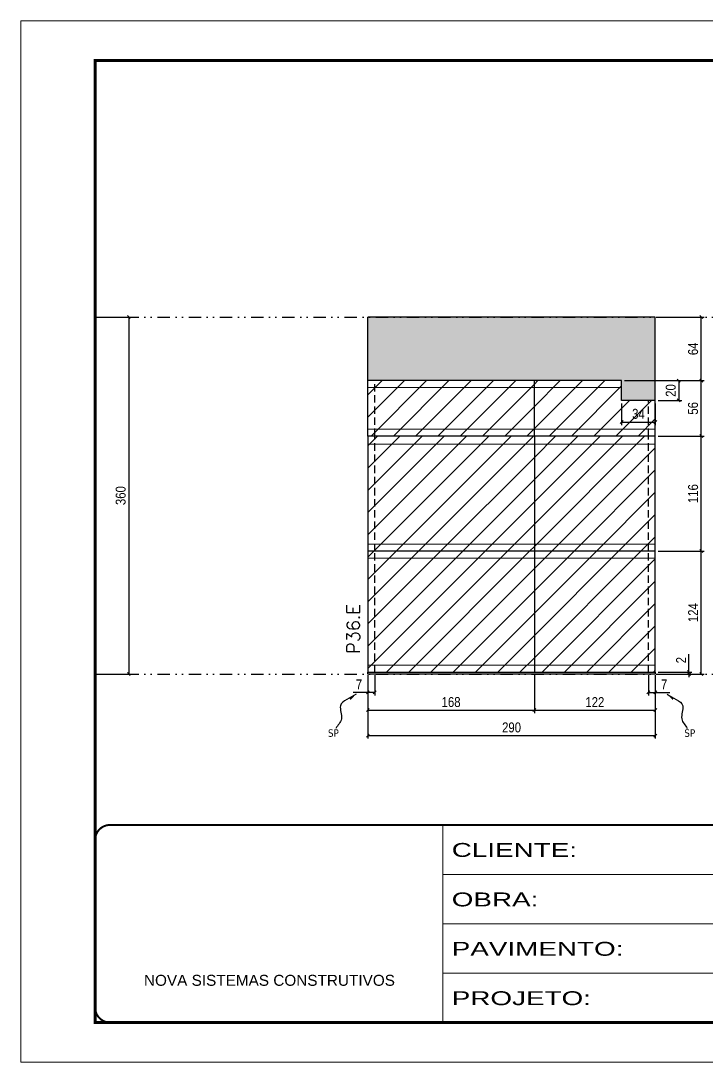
# Model space of a CAD drawing. Extents: x 2949 to 9203, y -16089 to 12527.
# Drawn here: x 7718 to 8410, y -11495 to -10445 of the extents above; entities that cross this region are included whole.
import ezdxf

# ---------------------------------------------------------------- set-up
doc = ezdxf.new("R2010")
doc.units = 0
for name, pattern in [('CONTINUO', [0]), ('DASHED', [0.75, 0.5, -0.25]), ('DIVIDE2', [0.625, 0.25, -0.125, 0, -0.125, 0, -0.125]), ('HIDDEN', [0.375, 0.25, -0.125])]:
    doc.linetypes.add(name, pattern=pattern)
for name, color, linetype in [('COTA', 241, 'Continuous'), ('Nível', 160, 'Continuous'), ('Painéis', 200, 'Continuous'), ('Sarrafo de Pressão', 42, 'HIDDEN'), ('texto', 7, 'Continuous')]:
    doc.layers.add(name, color=color, linetype=linetype)
for name, color, linetype, lineweight in [('Folhas', 255, 'Continuous', 9), ('Hachura', 251, 'Continuous', 9), ('Sarr 2.2x7', 40, 'Continuous', 9), ('SARRAFO DE PRESSAO', 251, 'DASHED', 9), ('Texto Seção', 7, 'Continuous', 15)]:
    doc.layers.add(name, color=color, linetype=linetype, lineweight=lineweight)
doc.styles.add('ARIAL', font='arial.ttf')
doc.styles.add('COTA TECNICA', font='techl___.ttf', dxfattribs={"height": 10})
doc.styles.add('COTA TECNICA-50', font='techl___.ttf', dxfattribs={"height": 10})
doc.styles.add('REGUA-120', font='ROMANS.shx', dxfattribs={"height": 15})
doc.styles.get("Standard").update_dxf_attribs({"font": 'arial.ttf'})
doc.styles.add('Tecnologia', font='')
doc.styles.get('Tecnologia').set_extended_font_data('Forgotten Futurist')
doc.dimstyles.new('COTA PAINEL-50', dxfattribs={"dimtxt": 10, "dimasz": 3, "dimexe": 3, "dimexo": 3, "dimgap": 3, "dimtad": 1, "dimdec": 1, "dimzin": 12, "dimdsep": 46, "dimtxsty": 'COTA TECNICA-50', "dimblk1": 'OBLIQUE', "dimblk2": 'OBLIQUE', "dimsah": 1, "dimcen": 0.9, "dimclrd": 4, "dimclre": 4, "dimclrt": 240, "dimadec": 1, "dimazin": 3, "dimtfac": 1, "dimtdec": 1, "dimtmove": 0, "dimatfit": 3, "dimfxl": 1, "dimtolj": 1, "dimtzin": 12, "dimarcsym": 0})
doc.dimstyles.new('PAINEL', dxfattribs={"dimtxt": 10, "dimasz": 3, "dimexe": 3, "dimexo": 3, "dimgap": 3, "dimtad": 1, "dimdec": 1, "dimzin": 12, "dimdsep": 46, "dimtxsty": 'COTA TECNICA', "dimblk1": 'OBLIQUE', "dimblk2": 'OBLIQUE', "dimsah": 1, "dimcen": 0.9, "dimclrd": 4, "dimclre": 4, "dimclrt": 240, "dimadec": 1, "dimazin": 3, "dimtfac": 1, "dimtdec": 1, "dimtmove": 0, "dimatfit": 3, "dimfxl": 1, "dimtolj": 1, "dimtzin": 12, "dimarcsym": 0})
doc.dimstyles.get("Standard").update_dxf_attribs({"dimtxt": 0.18, "dimasz": 0.18, "dimexe": 0.18, "dimexo": 0.0625, "dimgap": 0.09, "dimtad": 0, "dimtih": 1, "dimtoh": 1, "dimdec": 4, "dimzin": 0, "dimdsep": 46, "dimtxsty": 'Standard', "dimcen": 0.09, "dimadec": 0, "dimazin": 0, "dimtfac": 1, "dimtdec": 4, "dimtofl": 0, "dimtmove": 0, "dimatfit": 3, "dimfxl": 1, "dimtolj": 1, "dimtzin": 0, "dimarcsym": 0})
pattern_1 = [(45, (-121303.467, -37644.947), (-11.2253202, 11.2253202), [])]
pattern_2 = [(45, (0, -31), (-11.22532, 11.22532), [])]

# ---------------------------------------------------------------- blocks, each defined once
blk = doc.blocks.new('9999999999')
at = {"color": 30, "linetype": 'CONTINUO'}
for p, q in [((98564.6, 34230.2), (98564.6, 34429.4)), ((98564.6, 34379.6), (99584, 34379.6)), ((98564.6, 34329.8), (99488, 34329.8)), ((98564.6, 34280), (99488, 34280))]:
    blk.add_line(p, q, dxfattribs=at)
at = {"color": 30, "linetype": 'CONTINUO', "const_width": 2}
blk.add_lwpolyline([(99584, 34230.2), (99584, 34414.4, 0.414214), (99569, 34429.4), (98229, 34429.4, 0.414214), (98214, 34414.4), (98214, 34245.2, 0.414214), (98229, 34230.2), (99584, 34230.2)], format="xyb", dxfattribs=at)
at = {"layer": 'Folhas'}
blk.add_lwpolyline([(98139, 34190.2), (99624, 34190.2), (99624, 35240.2), (98139, 35240.2)], close=True, dxfattribs=at)
at = {"layer": 'Folhas', "color": 30, "const_width": 3}
blk.add_lwpolyline([(98214, 34230.2), (99584, 34230.2), (99584, 35200.2), (98214, 35200.2)], close=True, dxfattribs=at)
at = {"color": 7, "linetype": 'Continuous', "ltscale": 5, "style": 'ARIAL'}
blk.add_text('NOVA SISTEMAS CONSTRUTIVOS', height=11.059, dxfattribs=at).set_placement((98263.2, 34267.2))
at = {"layer": 'Folhas', "color": 7, "style": 'Tecnologia', "width": 1.5}
for s, p in [('CLIENTE:', (98573.7, 34397.2)), ('OBRA:', (98573.7, 34347.3)), ('PAVIMENTO:', (98573.7, 34297.5)), ('PROJETO:', (98573.7, 34247.7))]:
    blk.add_text(s, height=14, dxfattribs=at).set_placement(p)
blk = doc.blocks.new('_Oblique')
at = {"color": 0, "linetype": 'ByBlock', "lineweight": -2}
blk.add_line((-0.5, -0.5), (0.5, 0.5), dxfattribs=at)
blk = doc.blocks.new('*D2965')
at = {"layer": 'COTA', "color": 4, "linetype": 'ByBlock', "lineweight": -2, "transparency": 16777216}
for p, q in [((7795.5, -10743.5), (7829.5, -10743.5)), ((7826.5, -10743.5), (7826.5, -11103.5)), ((7795.5, -11103.5), (7829.5, -11103.5))]:
    blk.add_line(p, q, dxfattribs=at)
at = {"layer": 'Defpoints', "color": 0, "linetype": 'ByBlock', "transparency": 16777216}
for p in [(7792.5, -10743.5), (7792.5, -11103.5), (7826.5, -11103.5)]:
    blk.add_point(p, dxfattribs=at)
at = {"layer": 'COTA', "color": 4, "linetype": 'ByBlock', "lineweight": -2, "transparency": 16777216, "xscale": 3, "yscale": 3, "zscale": 3}
for p, rotation in [((7826.5, -10743.5), 90), ((7826.5, -11103.5), 270)]:
    blk.add_blockref('_Oblique', p, dxfattribs=dict(at, rotation=rotation))
at = {"layer": 'COTA', "color": 240, "linetype": 'ByBlock', "transparency": 16777216, "insert": (7818.3, -10923.5), "char_height": 10, "attachment_point": 5, "rotation": 90, "style": 'COTA TECNICA'}
blk.add_mtext('\\A1;360', dxfattribs=at)
blk = doc.blocks.new('*D2918')
at = {"layer": 'COTA', "color": 4, "lineweight": -2, "transparency": 16777216}
for p, q in [((8067.6, -11104.5), (8067.6, -11168.4)), ((8357.6, -11104.5), (8357.6, -11168.4)), ((8067.6, -11165.4), (8357.6, -11165.4))]:
    blk.add_line(p, q, dxfattribs=at)
at = {"layer": 'Defpoints', "color": 0, "transparency": 16777216}
for p in [(8067.6, -11101.5), (8357.6, -11101.5), (8357.6, -11165.4)]:
    blk.add_point(p, dxfattribs=at)
at = {"layer": 'COTA', "color": 4, "lineweight": -2, "transparency": 16777216, "xscale": 3, "yscale": 3, "zscale": 3, "rotation": 180}
blk.add_blockref('_Oblique', (8067.6, -11165.4), dxfattribs=at)
at = {"layer": 'COTA', "color": 4, "lineweight": -2, "transparency": 16777216, "xscale": 3, "yscale": 3, "zscale": 3}
blk.add_blockref('_Oblique', (8357.6, -11165.4), dxfattribs=at)
at = {"layer": 'COTA', "color": 240, "transparency": 16777216, "insert": (8212.6, -11157.3), "char_height": 10, "attachment_point": 5, "style": 'COTA TECNICA'}
blk.add_mtext('\\A1;290', dxfattribs=at)
blk = doc.blocks.new('*D2946')
at = {"layer": 'COTA', "color": 4, "lineweight": -2, "transparency": 16777216}
for p, q in [((8067.6, -11106.5), (8067.6, -11125)), ((8074.6, -11104.5), (8074.6, -11125)), ((8067.6, -11122), (8052.9, -11122)), ((8074.6, -11122), (8067.6, -11122))]:
    blk.add_line(p, q, dxfattribs=at)
at = {"layer": 'Defpoints', "color": 0, "transparency": 16777216}
for p in [(8067.6, -11103.5), (8074.6, -11101.5), (8067.6, -11122)]:
    blk.add_point(p, dxfattribs=at)
at = {"layer": 'COTA', "color": 4, "lineweight": -2, "transparency": 16777216, "xscale": 3, "yscale": 3, "zscale": 3, "rotation": 180}
blk.add_blockref('_Oblique', (8067.6, -11122), dxfattribs=at)
at = {"layer": 'COTA', "color": 4, "lineweight": -2, "transparency": 16777216, "xscale": 3, "yscale": 3, "zscale": 3}
blk.add_blockref('_Oblique', (8074.6, -11122), dxfattribs=at)
at = {"layer": 'COTA', "color": 240, "transparency": 16777216, "insert": (8058.7, -11113.9), "char_height": 10, "attachment_point": 5, "style": 'COTA TECNICA-50'}
blk.add_mtext('\\A1;7', dxfattribs=at)
blk = doc.blocks.new('*D2947')
at = {"layer": 'COTA', "color": 4, "lineweight": -2, "transparency": 16777216}
for p, q in [((8350.6, -11104.5), (8350.6, -11125)), ((8357.6, -11106.5), (8357.6, -11125)), ((8350.6, -11122), (8357.6, -11122)), ((8357.6, -11122), (8372.3, -11122))]:
    blk.add_line(p, q, dxfattribs=at)
at = {"layer": 'Defpoints', "color": 0, "transparency": 16777216}
for p in [(8350.6, -11101.5), (8357.6, -11103.5), (8357.6, -11122)]:
    blk.add_point(p, dxfattribs=at)
at = {"layer": 'COTA', "color": 4, "lineweight": -2, "transparency": 16777216, "xscale": 3, "yscale": 3, "zscale": 3, "rotation": 180}
blk.add_blockref('_Oblique', (8350.6, -11122), dxfattribs=at)
at = {"layer": 'COTA', "color": 4, "lineweight": -2, "transparency": 16777216, "xscale": 3, "yscale": 3, "zscale": 3}
blk.add_blockref('_Oblique', (8357.6, -11122), dxfattribs=at)
at = {"layer": 'COTA', "color": 240, "transparency": 16777216, "insert": (8366.5, -11113.9), "char_height": 10, "attachment_point": 5, "style": 'COTA TECNICA-50'}
blk.add_mtext('\\A1;7', dxfattribs=at)
blk = doc.blocks.new('*D2948')
at = {"layer": 'COTA', "color": 4, "lineweight": -2, "transparency": 16777216}
for p, q in [((8360.6, -10979.5), (8406.9, -10979.5)), ((8403.9, -11103.5), (8403.9, -10979.5)), ((8360.6, -11103.5), (8406.9, -11103.5))]:
    blk.add_line(p, q, dxfattribs=at)
at = {"layer": 'Defpoints', "color": 0, "transparency": 16777216}
for p in [(8357.6, -10979.5), (8403.9, -10979.5), (8357.6, -11103.5)]:
    blk.add_point(p, dxfattribs=at)
at = {"layer": 'COTA', "color": 4, "lineweight": -2, "transparency": 16777216, "xscale": 3, "yscale": 3, "zscale": 3}
for p, rotation in [((8403.9, -10979.5), 90), ((8403.9, -11103.5), 270)]:
    blk.add_blockref('_Oblique', p, dxfattribs=dict(at, rotation=rotation))
at = {"layer": 'COTA', "color": 240, "transparency": 16777216, "insert": (8395.8, -11041.5), "char_height": 10, "attachment_point": 5, "rotation": 90, "style": 'COTA TECNICA-50'}
blk.add_mtext('\\A1;124', dxfattribs=at)
blk = doc.blocks.new('*D2949')
at = {"layer": 'COTA', "color": 4, "lineweight": -2, "transparency": 16777216}
for p, q in [((8391.6, -11101.5), (8391.6, -11083.4)), ((8360.6, -11101.5), (8394.6, -11101.5)), ((8360.6, -11103.5), (8394.6, -11103.5)), ((8391.6, -11103.5), (8391.6, -11101.5)), ((8391.6, -11103.5), (8391.6, -11106.5))]:
    blk.add_line(p, q, dxfattribs=at)
at = {"layer": 'Defpoints', "color": 0, "transparency": 16777216}
for p in [(8357.6, -11101.5), (8357.6, -11103.5), (8391.6, -11103.5)]:
    blk.add_point(p, dxfattribs=at)
at = {"layer": 'COTA', "color": 4, "lineweight": -2, "transparency": 16777216, "xscale": 3, "yscale": 3, "zscale": 3}
for p, rotation in [((8391.6, -11101.5), 270), ((8391.6, -11103.5), 90)]:
    blk.add_blockref('_Oblique', p, dxfattribs=dict(at, rotation=rotation))
at = {"layer": 'COTA', "color": 240, "transparency": 16777216, "insert": (8383.6, -11089.4), "char_height": 10, "attachment_point": 5, "rotation": 90, "style": 'COTA TECNICA-50'}
blk.add_mtext('\\A1;2', dxfattribs=at)
blk = doc.blocks.new('*D2950')
at = {"layer": 'COTA', "color": 4, "linetype": 'ByBlock', "lineweight": -2, "transparency": 16777216}
for p, q in [((8360.6, -10863.5), (8406.9, -10863.5)), ((8403.9, -10979.5), (8403.9, -10863.5)), ((8360.6, -10979.5), (8406.9, -10979.5))]:
    blk.add_line(p, q, dxfattribs=at)
at = {"layer": 'Defpoints', "color": 0, "linetype": 'ByBlock', "transparency": 16777216}
for p in [(8357.6, -10863.5), (8403.9, -10863.5), (8357.6, -10979.5)]:
    blk.add_point(p, dxfattribs=at)
at = {"layer": 'COTA', "color": 4, "linetype": 'ByBlock', "lineweight": -2, "transparency": 16777216, "xscale": 3, "yscale": 3, "zscale": 3}
for p, rotation in [((8403.9, -10863.5), 90), ((8403.9, -10979.5), 270)]:
    blk.add_blockref('_Oblique', p, dxfattribs=dict(at, rotation=rotation))
at = {"layer": 'COTA', "color": 240, "linetype": 'ByBlock', "transparency": 16777216, "insert": (8395.8, -10921.5), "char_height": 10, "attachment_point": 5, "rotation": 90, "style": 'COTA TECNICA'}
blk.add_mtext('\\A1;116', dxfattribs=at)
blk = doc.blocks.new('*D2951')
at = {"layer": 'COTA', "color": 4, "linetype": 'ByBlock', "lineweight": -2, "transparency": 16777216}
for p, q in [((8067.6, -11104.5), (8067.6, -11142.8)), ((8235.6, -11104.5), (8235.6, -11142.8)), ((8067.6, -11139.8), (8235.6, -11139.8))]:
    blk.add_line(p, q, dxfattribs=at)
at = {"layer": 'Defpoints', "color": 0, "linetype": 'ByBlock', "transparency": 16777216}
for p in [(8067.6, -11101.5), (8235.6, -11101.5), (8235.6, -11139.8)]:
    blk.add_point(p, dxfattribs=at)
at = {"layer": 'COTA', "color": 4, "linetype": 'ByBlock', "lineweight": -2, "transparency": 16777216, "xscale": 3, "yscale": 3, "zscale": 3, "rotation": 180}
blk.add_blockref('_Oblique', (8067.6, -11139.8), dxfattribs=at)
at = {"layer": 'COTA', "color": 4, "linetype": 'ByBlock', "lineweight": -2, "transparency": 16777216, "xscale": 3, "yscale": 3, "zscale": 3}
blk.add_blockref('_Oblique', (8235.6, -11139.8), dxfattribs=at)
at = {"layer": 'COTA', "color": 240, "linetype": 'ByBlock', "transparency": 16777216, "insert": (8151.6, -11131.7), "char_height": 10, "attachment_point": 5, "style": 'COTA TECNICA'}
blk.add_mtext('\\A1;168', dxfattribs=at)
blk = doc.blocks.new('*D2999')
at = {"layer": 'COTA', "color": 4, "linetype": 'ByBlock', "lineweight": -2, "transparency": 16777216}
for p, q in [((8235.6, -11104.5), (8235.6, -11142.8)), ((8357.6, -11106.5), (8357.6, -11142.8)), ((8235.6, -11139.8), (8357.6, -11139.8))]:
    blk.add_line(p, q, dxfattribs=at)
at = {"layer": 'Defpoints', "color": 0, "linetype": 'ByBlock', "transparency": 16777216}
for p in [(8235.6, -11101.5), (8357.6, -11103.5), (8357.6, -11139.8)]:
    blk.add_point(p, dxfattribs=at)
at = {"layer": 'COTA', "color": 4, "linetype": 'ByBlock', "lineweight": -2, "transparency": 16777216, "xscale": 3, "yscale": 3, "zscale": 3, "rotation": 180}
blk.add_blockref('_Oblique', (8235.6, -11139.8), dxfattribs=at)
at = {"layer": 'COTA', "color": 4, "linetype": 'ByBlock', "lineweight": -2, "transparency": 16777216, "xscale": 3, "yscale": 3, "zscale": 3}
blk.add_blockref('_Oblique', (8357.6, -11139.8), dxfattribs=at)
at = {"layer": 'COTA', "color": 240, "linetype": 'ByBlock', "transparency": 16777216, "insert": (8296.6, -11131.7), "char_height": 10, "attachment_point": 5, "style": 'COTA TECNICA'}
blk.add_mtext('\\A1;122', dxfattribs=at)
blk = doc.blocks.new('*D3010')
at = {"layer": 'COTA', "color": 4, "lineweight": -2, "transparency": 16777216}
for p, q in [((8326.6, -10807.5), (8406.9, -10807.5)), ((8403.9, -10863.5), (8403.9, -10807.5)), ((8360.6, -10863.5), (8406.9, -10863.5))]:
    blk.add_line(p, q, dxfattribs=at)
at = {"layer": 'Defpoints', "color": 0, "transparency": 16777216}
for p in [(8323.6, -10807.5), (8403.9, -10807.5), (8357.6, -10863.5)]:
    blk.add_point(p, dxfattribs=at)
at = {"layer": 'COTA', "color": 4, "lineweight": -2, "transparency": 16777216, "xscale": 3, "yscale": 3, "zscale": 3}
for p, rotation in [((8403.9, -10807.5), 90), ((8403.9, -10863.5), 270)]:
    blk.add_blockref('_Oblique', p, dxfattribs=dict(at, rotation=rotation))
at = {"layer": 'COTA', "color": 240, "transparency": 16777216, "insert": (8395.7, -10835.5), "char_height": 10, "attachment_point": 5, "rotation": 90, "style": 'COTA TECNICA'}
blk.add_mtext('\\A1;56', dxfattribs=at)
blk = doc.blocks.new('*D3011')
at = {"layer": 'COTA', "color": 4, "lineweight": -2, "transparency": 16777216}
for p, q in [((8360.6, -10743.5), (8406.9, -10743.5)), ((8403.9, -10807.5), (8403.9, -10743.5)), ((8326.6, -10807.5), (8406.9, -10807.5))]:
    blk.add_line(p, q, dxfattribs=at)
at = {"layer": 'Defpoints', "color": 0, "transparency": 16777216}
for p in [(8357.6, -10743.5), (8403.9, -10743.5), (8323.6, -10807.5)]:
    blk.add_point(p, dxfattribs=at)
at = {"layer": 'COTA', "color": 4, "lineweight": -2, "transparency": 16777216, "xscale": 3, "yscale": 3, "zscale": 3}
for p, rotation in [((8403.9, -10743.5), 90), ((8403.9, -10807.5), 270)]:
    blk.add_blockref('_Oblique', p, dxfattribs=dict(at, rotation=rotation))
at = {"layer": 'COTA', "color": 240, "transparency": 16777216, "insert": (8395.8, -10775.5), "char_height": 10, "attachment_point": 5, "rotation": 90, "style": 'COTA TECNICA'}
blk.add_mtext('\\A1;64', dxfattribs=at)
blk = doc.blocks.new('*D3012')
at = {"layer": 'COTA', "color": 4, "lineweight": -2, "transparency": 16777216}
for p, q in [((8323.6, -10830.5), (8323.6, -10852.3)), ((8357.6, -10830.5), (8357.6, -10852.3)), ((8323.6, -10849.3), (8357.6, -10849.3))]:
    blk.add_line(p, q, dxfattribs=at)
at = {"layer": 'Defpoints', "color": 0, "transparency": 16777216}
for p in [(8323.6, -10827.5), (8357.6, -10827.5), (8357.6, -10849.3)]:
    blk.add_point(p, dxfattribs=at)
at = {"layer": 'COTA', "color": 4, "lineweight": -2, "transparency": 16777216, "xscale": 3, "yscale": 3, "zscale": 3, "rotation": 180}
blk.add_blockref('_Oblique', (8323.6, -10849.3), dxfattribs=at)
at = {"layer": 'COTA', "color": 4, "lineweight": -2, "transparency": 16777216, "xscale": 3, "yscale": 3, "zscale": 3}
blk.add_blockref('_Oblique', (8357.6, -10849.3), dxfattribs=at)
at = {"layer": 'COTA', "color": 240, "transparency": 16777216, "insert": (8340.6, -10841.1), "char_height": 10, "attachment_point": 5, "style": 'COTA TECNICA-50'}
blk.add_mtext('\\A1;34', dxfattribs=at)
blk = doc.blocks.new('*D3013')
at = {"layer": 'COTA', "color": 4, "lineweight": -2, "transparency": 16777216}
for p, q in [((8326.6, -10807.5), (8384.3, -10807.5)), ((8381.3, -10807.5), (8381.3, -10827.5)), ((8360.6, -10827.5), (8384.3, -10827.5))]:
    blk.add_line(p, q, dxfattribs=at)
at = {"layer": 'Defpoints', "color": 0, "transparency": 16777216}
for p in [(8323.6, -10807.5), (8357.6, -10827.5), (8381.3, -10827.5)]:
    blk.add_point(p, dxfattribs=at)
at = {"layer": 'COTA', "color": 4, "lineweight": -2, "transparency": 16777216, "xscale": 3, "yscale": 3, "zscale": 3}
for p, rotation in [((8381.3, -10807.5), 90), ((8381.3, -10827.5), 270)]:
    blk.add_blockref('_Oblique', p, dxfattribs=dict(at, rotation=rotation))
at = {"layer": 'COTA', "color": 240, "transparency": 16777216, "insert": (8373.2, -10817.5), "char_height": 10, "attachment_point": 5, "rotation": 90, "style": 'COTA TECNICA-50'}
blk.add_mtext('\\A1;20', dxfattribs=at)

msp = doc.modelspace()

# ---------------------------------------------------------------- hatches: boundary and pattern name
at = {"layer": 'COTA', "linetype": 'ByBlock'}
h = msp.add_hatch(dxfattribs=at)
h.set_pattern_fill('AR-CONC', color=256, scale=0.03)
h.set_pattern_definition([(50, (0, -31), (5.46554, -0.4781726), [0.5715, -6.2865]), (355, (0, -31), (-1.0573026, 5.7317054), [0.4572, -5.0292175]), (100.451445, (0.4555, -31.04), (4.4082374, 5.2535326), [0.4857003, -5.3427073]), (46.1842, (0, -29.476), (8.1323712, -1.26127), [0.85725, -9.42975]), (96.63556, (0.678, -29.581), (7.122124, 7.4227837), [0.7285507, -8.014068]), (351.18415, (0, -29.476), (7.122124, 7.4227837), [0.685799, -7.543792]), (21, (0.762, -29.857), (4.5484317, -3.067956), [0.5715, -6.2865]), (326, (0.762, -29.857), (1.8540609, 5.525639), [0.4572, -5.0292]), (71.451445, (1.141, -30.1127), (6.4024926, 2.457683), [0.4857003, -5.3426981]), (37.5, (0, -31), (0.0926581, 2.53665117), [0, -4.96824, 0, -5.1054, 0, -5.04825]), (7.5, (0, -31), (2.0045899, 3.00541724), [0, -2.91084, 0, -4.85394, 0, -1.92405]), (327.5, (-1.6993, -31), (4.06771786, -0.17186232), [0, -1.905, 0, -5.9436, 0, -7.8867]), (317.5, (-2.4613, -31), (4.4438754, 0.7627947), [0, -2.4765, 0, -3.94716, 0, -5.6007])])
h.paths.add_polyline_path([(8323.61, -10807.48), (8323.61, -10827.48), (8357.61, -10827.48), (8357.61, -10743.48), (8067.61, -10743.48), (8067.61, -10807.48)])
at = {"layer": 'Hachura'}
h = msp.add_hatch(dxfattribs=at)
h.set_pattern_fill('ANSI31', color=256, scale=5)
h.set_pattern_definition(pattern_2)
h.paths.add_polyline_path([(8235.61, -10863.48), (8235.61, -10807.48), (8067.61, -10807.48), (8067.61, -10863.48)])
h = msp.add_hatch(dxfattribs=at)
h.set_pattern_fill('ANSI31', color=256, scale=5)
h.set_pattern_definition(pattern_2)
h.paths.add_polyline_path([(8357.61, -10863.48), (8357.61, -10827.48), (8323.61, -10827.48), (8323.61, -10807.48), (8235.61, -10807.48), (8235.61, -10863.48)])
h.paths.add_polyline_path([(8329.83, -10850.81), (8351.72, -10850.81), (8351.72, -10830.22), (8329.83, -10830.22)], flags=24)
at = {"layer": 'Hachura', "linetype": 'ByBlock'}
h = msp.add_hatch(dxfattribs=at)
h.set_pattern_fill('ANSI31', color=256, scale=5)
h.set_pattern_definition(pattern_1)
h.paths.add_polyline_path([(8067.61, -10863.48), (8067.61, -10979.48), (8235.61, -10979.48), (8235.61, -10863.48)])
h = msp.add_hatch(dxfattribs=at)
h.set_pattern_fill('ANSI31', color=256, scale=5)
h.set_pattern_definition(pattern_1)
h.paths.add_polyline_path([(8235.61, -10979.48), (8357.61, -10979.48), (8357.61, -10863.48), (8235.61, -10863.48)])
h = msp.add_hatch(dxfattribs=at)
h.set_pattern_fill('ANSI31', color=256, scale=5)
h.set_pattern_definition(pattern_1)
h.paths.add_polyline_path([(8067.61, -10979.48), (8067.61, -11101.48), (8235.61, -11101.48), (8235.61, -10979.48)])
h = msp.add_hatch(dxfattribs=at)
h.set_pattern_fill('ANSI31', color=256, scale=5)
h.set_pattern_definition(pattern_1)
h.paths.add_polyline_path([(8235.61, -10979.48), (8235.61, -11101.48), (8357.61, -11101.48), (8357.61, -10979.48)])

# ---------------------------------------------------------------- linework, layer by layer
at = {"layer": 'COTA', "linetype": 'ByBlock'}
for p, q in [((8067.61, -10807.48), (8067.61, -10743.48)), ((8357.61, -10743.48), (8067.61, -10743.48)), ((8357.61, -10827.48), (8357.61, -10743.48))]:
    msp.add_line(p, q, dxfattribs=at)
at = {"layer": 'Nível', "color": 4, "linetype": 'DIVIDE2', "ltscale": 50}
for p, q in [((7792.53, -10743.48), (9162.53, -10743.48)), ((7792.53, -11103.48), (9162.53, -11103.48))]:
    msp.add_line(p, q, dxfattribs=at)
at = {"layer": 'Painéis'}
for p, q in [((8067.61, -10863.48), (8067.61, -10807.48)), ((8323.61, -10807.48), (8067.61, -10807.48)), ((8235.61, -10863.48), (8235.61, -10807.48)), ((8323.61, -10827.48), (8323.61, -10807.48)), ((8357.61, -10827.48), (8323.61, -10827.48)), ((8357.61, -10863.48), (8357.61, -10827.48)), ((8357.61, -10863.48), (8067.61, -10863.48)), ((8357.61, -10863.48), (8067.61, -10863.48)), ((8067.61, -10863.48), (8067.61, -11101.48)), ((8235.61, -10863.48), (8235.61, -11101.48)), ((8357.61, -11101.48), (8357.61, -10863.48)), ((8357.61, -10979.48), (8067.61, -10979.48)), ((8067.61, -11101.48), (8357.61, -11101.48))]:
    msp.add_line(p, q, dxfattribs=at)
msp.add_lwpolyline([(8067.61, -11101.48), (8357.61, -11101.48), (8357.61, -11103.48), (8067.61, -11103.48)], close=True, dxfattribs=at)
at = {"layer": 'Sarr 2.2x7'}
for p, q in [((8323.61, -10814.48), (8067.61, -10814.48)), ((8357.61, -10856.48), (8067.61, -10856.48)), ((8357.61, -10871.48), (8067.61, -10871.48)), ((8357.61, -10972.48), (8067.61, -10972.48)), ((8357.61, -10986.48), (8067.61, -10986.48)), ((8357.61, -11094.48), (8067.61, -11094.48)), ((8357.61, -11101.48), (8067.61, -11101.48))]:
    msp.add_line(p, q, dxfattribs=at)
at = {"layer": 'Sarr 2.2x7', "linetype": 'Continuous'}
for p, q in [((8067.61, -10868.48), (8067.61, -10865.48)), ((8067.61, -10979.48), (8067.61, -10972.48)), ((8357.61, -10979.48), (8357.61, -10972.48)), ((8067.61, -11101.48), (8067.61, -11094.48)), ((8357.61, -11101.48), (8357.61, -11094.48))]:
    msp.add_line(p, q, dxfattribs=at)
at = {"layer": 'Sarrafo de Pressão', "ltscale": 30}
for p, q in [((8074.61, -10863.48), (8074.61, -10807.48)), ((8350.61, -10863.48), (8350.61, -10827.48)), ((8074.61, -10979.48), (8074.61, -10863.48)), ((8350.61, -10979.48), (8350.61, -10863.48)), ((8074.61, -11101.48), (8074.61, -10979.48)), ((8350.61, -11101.48), (8350.61, -10979.48))]:
    msp.add_line(p, q, dxfattribs=at)

# ---------------------------------------------------------------- block references
at = {"layer": 'SARRAFO DE PRESSAO', "color": 6, "linetype": 'ByBlock'}
msp.add_blockref('9999999999', (-90421.44, -45684.97), dxfattribs=at)

# ---------------------------------------------------------------- texts
at = {"layer": 'texto', "color": 0, "char_height": 7.5, "attachment_point": 5}
for insert in [(8032.84, -11162.98), (8392.39, -11162.98)]:
    msp.add_mtext('{\\fTahoma|b0|i0|c0|p34;\\C4;SP}', dxfattribs=dict(at, insert=insert))
at = {"layer": 'Texto Seção', "insert": (8059.58, -11083.02), "char_height": 13, "width": 285.3299, "attachment_point": 7, "rotation": 90, "style": 'REGUA-120'}
msp.add_mtext('P36.E', dxfattribs=at)

# ---------------------------------------------------------------- dimensions: what is measured, and where the dimension line sits
at = {"layer": 'COTA', "linetype": 'ByBlock'}
for base, p1, p2, picture, middle in [((7826.53, -11103.48), (7792.53, -10743.48), (7792.53, -11103.48), '*D2965', (7818.31, -10923.48)), ((8403.85, -10863.48), (8357.61, -10979.48), (8357.61, -10863.48), '*D2950', (8395.75, -10921.48))]:
    dim = msp.add_linear_dim(base=base, p1=p1, p2=p2, angle=90, dimstyle='PAINEL', dxfattribs=at)
    dim.commit()
    dim.dimension.update_dxf_attribs({"geometry": picture, "text_midpoint": middle})
at = {"layer": 'COTA'}
for base, p1, p2, angle, dimstyle, picture, middle in [((8403.85, -10743.48), (8323.61, -10807.48), (8357.61, -10743.48), 90, 'PAINEL', '*D3011', (8395.75, -10775.48)), ((8403.85, -10807.48), (8357.61, -10863.48), (8323.61, -10807.48), 90, 'PAINEL', '*D3010', (8395.74, -10835.48)), ((8403.85, -10979.48), (8357.61, -11103.48), (8357.61, -10979.48), 90, 'COTA PAINEL-50', '*D2948', (8395.78, -11041.48)), ((8067.61, -11121.99), (8074.61, -11101.48), (8067.61, -11103.48), 180, 'COTA PAINEL-50', '*D2946', (8058.75, -11113.92))]:
    dim = msp.add_linear_dim(base=base, p1=p1, p2=p2, angle=angle, dimstyle=dimstyle, dxfattribs=at)
    dim.commit()
    dim.dimension.update_dxf_attribs({"geometry": picture, "text_midpoint": middle})
for base, p1, p2, picture, middle in [((8381.33, -10827.48), (8323.61, -10807.48), (8357.61, -10827.48), '*D3013', (8381.33, -10817.48)), ((8391.62, -11103.48), (8357.61, -11101.48), (8357.61, -11103.48), '*D2949', (8391.62, -11089.43))]:
    dim = msp.add_linear_dim(base=base, p1=p1, p2=p2, angle=90, dimstyle='COTA PAINEL-50', dxfattribs=at)
    dim.commit()
    dim.dimension.update_dxf_attribs({"geometry": picture, "text_midpoint": middle, "dimtype": 160})
for base, p1, p2, picture, middle in [((8357.61, -10849.32), (8323.61, -10827.48), (8357.61, -10827.48), '*D3012', (8340.61, -10841.1)), ((8357.61, -11121.99), (8350.61, -11101.48), (8357.61, -11103.48), '*D2947', (8366.48, -11113.92))]:
    dim = msp.add_linear_dim(base=base, p1=p1, p2=p2, dimstyle='COTA PAINEL-50', dxfattribs=at)
    dim.commit()
    dim.dimension.update_dxf_attribs({"geometry": picture, "text_midpoint": middle})
dim = msp.add_linear_dim(base=(8357.61, -11165.44), p1=(8067.61, -11101.48), p2=(8357.61, -11101.48), dimstyle='PAINEL', override={"dimarcsym": 2}, dxfattribs=at)
dim.commit()
dim.dimension.update_dxf_attribs({"geometry": '*D2918', "text_midpoint": (8212.61, -11157.31)})
at = {"layer": 'COTA', "linetype": 'ByBlock'}
dim = msp.add_linear_dim(base=(8235.61, -11139.79), p1=(8067.61, -11101.48), p2=(8235.61, -11101.48), dimstyle='PAINEL', dxfattribs=at)
dim.commit()
dim.dimension.update_dxf_attribs({"geometry": '*D2951', "text_midpoint": (8151.61, -11131.67)})
dim = msp.add_linear_dim(base=(8357.61, -11139.79), p1=(8235.61, -11101.48), p2=(8357.61, -11103.48), dimstyle='PAINEL', override={"dimtmove": 1}, dxfattribs=at)
dim.commit()
dim.dimension.update_dxf_attribs({"geometry": '*D2999', "text_midpoint": (8296.61, -11131.74)})

# ---------------------------------------------------------------- leaders
at = {"layer": 'COTA', "path_type": 1}
for points in [[(8055.79, -11123.67), (8040, -11135.5), (8040.93, -11148.51), (8035.37, -11158.29)], [(8369.44, -11123.67), (8385.23, -11135.5), (8384.3, -11148.51), (8389.86, -11158.29)]]:
    msp.add_leader(points, dimstyle='Standard', override={"dimasz": 8}, dxfattribs=at)

doc.saveas('drawing.dxf')
